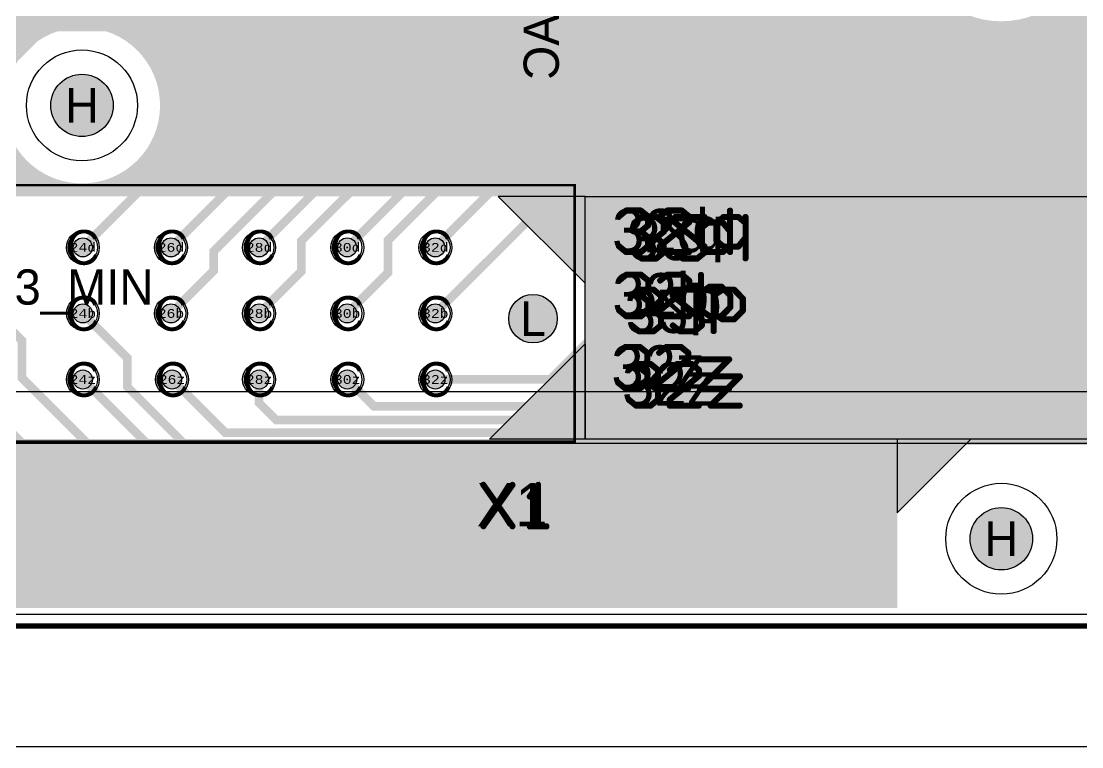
# Model space of a CAD drawing. Extents: x -2 to 260, y -54 to 137.
# Drawn here: x 133.5 to 194.6, y -7 to 34.9 of the extents above; entities that cross this region are included whole.
import ezdxf
from ezdxf.enums import TextEntityAlignment as Align

# ---------------------------------------------------------------- set-up
doc = ezdxf.new("R2010")
doc.units = 0
doc.header["$MEASUREMENT"] = 0
for name, color, linetype in [('ASSEMBLY_OUTLINES_TOP', 102, 'CONTINUOUS'), ('ASSEMBLY_PART_NUMBERS_BTM', 191, 'CONTINUOUS'), ('ASSEMBLY_PART_NUMBERS_TOP', 102, 'CONTINUOUS'), ('BOARD_OUTLINE', 10, 'CONTINUOUS'), ('DRILL_DRAWING', 21, 'CONTINUOUS'), ('GENERATED_SILKSCREEN_BTM', 255, 'CONTINUOUS'), ('GENERATED_SILKSCREEN_TOP', 140, 'CONTINUOUS'), ('MANUFACTURING_OUTLINES', 10, 'CONTINUOUS'), ('MOUNTING_HOLE_PADS_LAYER14', 150, 'CONTINUOUS'), ('MOUNTING_HOLE_PADS_LAYER15', 230, 'CONTINUOUS'), ('MOUNTING_HOLES_LAYER_BOT17', 42, 'CONTINUOUS'), ('MOUNTING_HOLES_LAYER_TOP', 42, 'CONTINUOUS'), ('PART_HOLES_LAYER_BOTTOM', 30, 'CONTINUOUS'), ('PART_HOLES_LAYER_TOP', 30, 'CONTINUOUS'), ('PART_PADS_LAYER_BOTTOM', 230, 'CONTINUOUS'), ('PART_PADS_LAYER_TOP', 150, 'CONTINUOUS'), ('PIN_NUMBERS_BTM', 8, 'CONTINUOUS'), ('PIN_NUMBERS_TOP', 8, 'CONTINUOUS'), ('PLACEMENT_OUTLINES_TOP', 130, 'CONTINUOUS'), ('PLANE_DATA_LAYER_TOP', 150, 'CONTINUOUS'), ('PLANE_SHAPES_LAYER_TOP', 150, 'CONTINUOUS'), ('ROUTE_BORDER', 151, 'CONTINUOUS'), ('SILKSCREEN_OUTLINES_BTM', 211, 'CONTINUOUS'), ('SILKSCREEN_OUTLINES_TOP', 150, 'CONTINUOUS'), ('SILKSCREEN_REF_DES_TOP', 150, 'CONTINUOUS'), ('SOLDERMASK_PADS_BTM', 102, 'CONTINUOUS'), ('SOLDERMASK_PADS_TOP', 102, 'CONTINUOUS'), ('TRACES_LAYER_BOTTOM', 230, 'CONTINUOUS')]:
    doc.layers.add(name, color=color, linetype=linetype)
doc.styles.add('COURIER_NEW', font='COUR.TTF')
doc.styles.add('VERIBEST_GERBER_0', font='txt')

msp = doc.modelspace()

# ---------------------------------------------------------------- hatches: boundary and pattern name
at = {"layer": 'MOUNTING_HOLES_LAYER_BOT17'}
h = msp.add_hatch(color=256, dxfattribs=at)
edge = h.paths.add_edge_path()
edge.add_arc((137, 30), 1.8, 0, 360)
h = msp.add_hatch(color=256, dxfattribs=at)
edge = h.paths.add_edge_path()
edge.add_arc((163, 17.7), 1.4, 0, 360)
h = msp.add_hatch(color=256, dxfattribs=at)
edge = h.paths.add_edge_path()
edge.add_arc((190, 5), 1.8, 0, 360)
at = {"layer": 'MOUNTING_HOLES_LAYER_TOP'}
h = msp.add_hatch(color=256, dxfattribs=at)
edge = h.paths.add_edge_path()
edge.add_arc((137, 30), 1.8, 0, 360)
h = msp.add_hatch(color=256, dxfattribs=at)
edge = h.paths.add_edge_path()
edge.add_arc((163, 17.7), 1.4, 0, 360)
h = msp.add_hatch(color=256, dxfattribs=at)
edge = h.paths.add_edge_path()
edge.add_arc((190, 5), 1.8, 0, 360)
at = {"layer": 'PART_HOLES_LAYER_BOTTOM'}
h = msp.add_hatch(color=256, dxfattribs=at)
edge = h.paths.add_edge_path()
edge.add_arc((137.05, 21.81), 0.55, 0, 360)
h = msp.add_hatch(color=256, dxfattribs=at)
edge = h.paths.add_edge_path()
edge.add_arc((142.13, 21.81), 0.55, 0, 360)
h = msp.add_hatch(color=256, dxfattribs=at)
edge = h.paths.add_edge_path()
edge.add_arc((147.21, 21.81), 0.55, 0, 360)
h = msp.add_hatch(color=256, dxfattribs=at)
edge = h.paths.add_edge_path()
edge.add_arc((152.29, 21.81), 0.55, 0, 360)
h = msp.add_hatch(color=256, dxfattribs=at)
edge = h.paths.add_edge_path()
edge.add_arc((157.37, 21.81), 0.55, 0, 360)
h = msp.add_hatch(color=256, dxfattribs=at)
edge = h.paths.add_edge_path()
edge.add_arc((137.05, 18), 0.55, 0, 360)
h = msp.add_hatch(color=256, dxfattribs=at)
edge = h.paths.add_edge_path()
edge.add_arc((142.13, 18), 0.55, 0, 360)
h = msp.add_hatch(color=256, dxfattribs=at)
edge = h.paths.add_edge_path()
edge.add_arc((147.21, 18), 0.55, 0, 360)
h = msp.add_hatch(color=256, dxfattribs=at)
edge = h.paths.add_edge_path()
edge.add_arc((152.29, 18), 0.55, 0, 360)
h = msp.add_hatch(color=256, dxfattribs=at)
edge = h.paths.add_edge_path()
edge.add_arc((157.37, 18), 0.55, 0, 360)
h = msp.add_hatch(color=256, dxfattribs=at)
edge = h.paths.add_edge_path()
edge.add_arc((137.05, 14.19), 0.55, 0, 360)
h = msp.add_hatch(color=256, dxfattribs=at)
edge = h.paths.add_edge_path()
edge.add_arc((142.19, 14.19), 0.55, 0, 360)
h = msp.add_hatch(color=256, dxfattribs=at)
edge = h.paths.add_edge_path()
edge.add_arc((147.21, 14.19), 0.55, 0, 360)
h = msp.add_hatch(color=256, dxfattribs=at)
edge = h.paths.add_edge_path()
edge.add_arc((152.29, 14.19), 0.55, 0, 360)
h = msp.add_hatch(color=256, dxfattribs=at)
edge = h.paths.add_edge_path()
edge.add_arc((157.37, 14.19), 0.55, 0, 360)
at = {"layer": 'PART_HOLES_LAYER_TOP'}
h = msp.add_hatch(color=256, dxfattribs=at)
edge = h.paths.add_edge_path()
edge.add_arc((137.05, 21.81), 0.55, 0, 360)
h = msp.add_hatch(color=256, dxfattribs=at)
edge = h.paths.add_edge_path()
edge.add_arc((142.13, 21.81), 0.55, 0, 360)
h = msp.add_hatch(color=256, dxfattribs=at)
edge = h.paths.add_edge_path()
edge.add_arc((147.21, 21.81), 0.55, 0, 360)
h = msp.add_hatch(color=256, dxfattribs=at)
edge = h.paths.add_edge_path()
edge.add_arc((152.29, 21.81), 0.55, 0, 360)
h = msp.add_hatch(color=256, dxfattribs=at)
edge = h.paths.add_edge_path()
edge.add_arc((157.37, 21.81), 0.55, 0, 360)
h = msp.add_hatch(color=256, dxfattribs=at)
edge = h.paths.add_edge_path()
edge.add_arc((137.05, 18), 0.55, 0, 360)
h = msp.add_hatch(color=256, dxfattribs=at)
edge = h.paths.add_edge_path()
edge.add_arc((142.13, 18), 0.55, 0, 360)
h = msp.add_hatch(color=256, dxfattribs=at)
edge = h.paths.add_edge_path()
edge.add_arc((147.21, 18), 0.55, 0, 360)
h = msp.add_hatch(color=256, dxfattribs=at)
edge = h.paths.add_edge_path()
edge.add_arc((152.29, 18), 0.55, 0, 360)
h = msp.add_hatch(color=256, dxfattribs=at)
edge = h.paths.add_edge_path()
edge.add_arc((157.37, 18), 0.55, 0, 360)
h = msp.add_hatch(color=256, dxfattribs=at)
edge = h.paths.add_edge_path()
edge.add_arc((137.05, 14.19), 0.55, 0, 360)
h = msp.add_hatch(color=256, dxfattribs=at)
edge = h.paths.add_edge_path()
edge.add_arc((142.19, 14.19), 0.55, 0, 360)
h = msp.add_hatch(color=256, dxfattribs=at)
edge = h.paths.add_edge_path()
edge.add_arc((147.21, 14.19), 0.55, 0, 360)
h = msp.add_hatch(color=256, dxfattribs=at)
edge = h.paths.add_edge_path()
edge.add_arc((152.29, 14.19), 0.55, 0, 360)
h = msp.add_hatch(color=256, dxfattribs=at)
edge = h.paths.add_edge_path()
edge.add_arc((157.37, 14.19), 0.55, 0, 360)
at = {"layer": 'PLANE_DATA_LAYER_TOP'}
h = msp.add_hatch(color=256, dxfattribs=at)
h.paths.add_polyline_path([(229.75, 50.218438), (229.749998, 49.03156), (229.749998, 49.031559, -0.198909956), (229.72768, 48.977678), (229.272322, 48.52232, -0.198913366), (229.21844, 48.500002), (222.000004, 48.5, 0.207684346), (221.999998, 48.499998), (221.250002, 47.750002), (221.25, 47.749996), (221.25, 1.0762, -0.414213562), (221.1738, 1), (217.3262, 1, -0.414213562), (217.25, 1.0762), (217.25, 14.249996), (217.249997, 14.250001), (214.000002, 17.499998, 0.207684346), (213.999996, 17.5), (209.250004, 17.5, 0.207684346), (209.249998, 17.499998), (202.522322, 10.77232, -0.198913366), (202.46844, 10.750002), (188.250004, 10.75, 0.207684346), (188.249998, 10.749998), (184.000002, 6.500002), (184, 6.499996), (184, 1.0762, -0.414213562), (183.9238, 1), (124.3262, 1, -0.414213562), (124.25, 1.0762), (124.25, 6.999996), (124.249997, 7.000001), (121.250002, 9.999998, 0.207684346), (121.249996, 10), (95.250004, 10, 0.207684346), (95.249998, 9.999998), (92.500002, 7.250002), (92.5, 7.249996), (92.5, 1.0762, -0.414213562), (92.4238, 1), (71.8262, 1, -0.414213562), (71.75, 1.0762), (71.75, 7.499996), (71.749997, 7.500001), (69.250002, 9.999998, 0.207684346), (69.249996, 10), (63.250004, 10, 0.207684346), (63.249998, 9.999998), (60.750002, 7.500002), (60.75, 7.499996), (60.75, 1.0762, -0.414213562), (60.6738, 1), (40.0762, 1, -0.414213562), (40, 1.0762), (40, 7.749996), (39.999997, 7.750001), (37.750002, 9.999998, 0.207684346), (37.749996, 10), (33.000004, 10, 0.207684346), (32.999998, 9.999998), (30.750002, 7.750002), (30.75, 7.749996), (30.75, 1.0762, -0.414213562), (30.6738, 1), (11.0762, 1, -0.414213562), (11, 1.0762), (11, 7.999996), (10.999997, 8.000001), (8.250002, 10.749998, 0.207684346), (8.249996, 10.75), (1.3262, 10.75, -0.414213562), (1.25, 10.8262), (1.25, 24.9238, -0.414213562), (1.3262, 25), (16.293644, 25), (69.798438, 24.999998), (75.21844, 24.999998, -0.198913366), (75.272322, 24.97768), (76.72768, 23.522322, -0.198909956), (76.749998, 23.468441), (76.749998, 23.46844), (76.75, 13.500004), (76.750003, 13.499999), (79.499998, 10.750002, 0.207684346), (79.500004, 10.75), (160.499996, 10.75, 0.207684346), (160.500002, 10.750002), (165.999998, 16.249998), (166, 16.250004), (166, 19.749996), (165.999997, 19.750001), (161.000002, 24.749998, 0.207684346), (160.999996, 24.75), (130.750004, 24.75, 0.207684346), (130.749998, 24.749998), (129.000002, 23.000002), (129, 22.999996), (128.999998, 21.03156), (128.999998, 21.031559, -0.198909956), (128.97768, 20.977678), (128.272322, 20.27232, -0.198913366), (128.21844, 20.250002), (120.53156, 20.250002, -0.198913366), (120.477678, 20.27232), (119.77232, 20.977678, -0.198909956), (119.750002, 21.031559), (119.750002, 21.03156), (119.75, 22.999996), (119.749997, 23.000001), (118.000002, 24.749998, 0.207684346), (117.999996, 24.75), (104.03156, 24.750002, -0.198913366), (103.977678, 24.77232), (102.02232, 26.727678, -0.198909956), (102.000002, 26.781559), (102.000002, 36.718441, -0.198909956), (102.02232, 36.772322), (105.227678, 39.97768, -0.198913366), (105.28156, 39.999998), (112.674345, 40, -0.410029908), (112.750537, 39.92489, 0.985798357), (123.249463, 39.92489, -0.410029908), (123.325655, 40), (145.749996, 40, 0.207684346), (145.750002, 40.000002), (151.727678, 45.97768, -0.198913366), (151.78156, 45.999998), (184.852185, 45.999999), (207.1738, 46, -0.414213562), (207.25, 45.9238), (207.25, 26.000004), (207.250003, 25.999999), (208.999998, 24.250002, 0.207684346), (209.000004, 24.25), (213.749996, 24.25, 0.207684346), (213.750002, 24.250002), (214.249998, 24.749998), (214.25, 24.750004), (214.25, 26.749996), (214.249997, 26.750001), (210.77232, 30.227678, -0.198909956), (210.750002, 30.281559), (210.750002, 45.968441, -0.198909956), (210.77232, 46.022322), (215.477678, 50.72768, -0.198913366), (215.53156, 50.749998), (229.21844, 50.749998, -0.198913366), (229.272322, 50.72768), (229.727682, 50.27232, -0.198909956), (229.75, 50.218439)], flags=0)
h.paths.add_polyline_path([(27.567765, 10.750006, 0.055267203), (27.706356, 12.000003, 1), (16.293644, 12.000003, 0.055267203), (16.432235, 10.750006), (16.432236, 10.750002, -0.095035575), (16.443819, 10.723735, 0.033178105), (16.661459, 10.000006), (16.66146, 10.000004, 0.216609195), (16.661465, 9.999999, -0.245306694), (16.714475, 9.953482, 0.685149888), (27.285525, 9.953482, -0.245306694), (27.338535, 9.999999, 0.216609195), (27.33854, 10.000004), (27.338541, 10.000006, 0.033178105), (27.556181, 10.723735, -0.095035575), (27.567764, 10.750002)], flags=0)
h.paths.add_polyline_path([(69.798438, 17.75, -1), (76.201562, 17.75, -1)], flags=0)
h.paths.add_polyline_path([(104.957479, 32.444911, 4.820087758), (104.042521, 32.444911, -0.656361766), (104.042521, 32.305089, 0.65636257), (104.042521, 30.194911, -0.656361766), (104.042521, 30.055089, 4.820087758), (104.957479, 30.055089, -0.656361766), (104.957479, 30.194911, 0.65636257), (104.957479, 32.305089, -0.656361766)], flags=0)
h.paths.add_polyline_path([(120.46, 21.81, -1), (123.16, 21.81, -1)], flags=0)
h.paths.add_polyline_path([(125.54, 21.81, -1), (128.24, 21.81, -1)], flags=0)
h.paths.add_polyline_path([(132.5, 30, -1), (141.5, 30, -1)], flags=0)
h.paths.add_polyline_path([(184.852185, 40, -1), (195.147815, 40, -1)], flags=0)
at = {"layer": 'PLANE_SHAPES_LAYER_TOP'}
h = msp.add_hatch(color=256, dxfattribs=at)
h.paths.add_polyline_path([(207.25, 24.75), (104, 24.75), (102, 26.75), (102, 36.75), (105.25, 40), (112.75, 40, 1), (123.25, 40), (151.5, 40), (151.5, 45.75), (151.75, 46), (207.25, 46)], flags=0)
h.paths.add_polyline_path([(132.5, 30, -1), (141.5, 30, -1)], flags=0)
h.paths.add_polyline_path([(184.852185, 40, -1), (195.147815, 40, -1)], flags=0)
for points in [[(161, 24.75), (166, 19.75), (166, 24.75)], [(207.5, 15.75), (202.5, 10.75), (166, 10.75), (166, 24.75), (207.25, 24.75), (207.25, 24.25), (207.5, 24.25)], [(160.5, 10.75), (166, 16.25), (166, 10.75)], [(184, 6.5), (188.25, 10.75), (184, 10.75)]]:
    msp.add_hatch(color=256, dxfattribs=at).paths.add_polyline_path(points, flags=0)

# ---------------------------------------------------------------- linework, layer by layer
at = {"layer": 'ASSEMBLY_OUTLINES_TOP'}
for points in [[(30.5, -7), (30.5, 128), (205.5, 128), (205.5, -7)], [(70.6, 10.6), (70.6, 25.4), (165.4, 25.4), (165.4, 10.6)], [(32, 10.5), (32, 13.5), (202, 13.5), (202, 10.5)]]:
    msp.add_lwpolyline(points, close=True, dxfattribs=at)
at = {"layer": 'BOARD_OUTLINE', "const_width": 0.25}
msp.add_lwpolyline([(0, 1.5), (0, 118.5, -0.414213562), (1.5, 120), (258.5, 120, -0.414213562), (260, 118.5), (260, 1.5, -0.414213562), (258.5, 0), (1.5, 0, -0.414213562)], format="xyb", close=True, dxfattribs=at)
at = {"layer": 'GENERATED_SILKSCREEN_BTM', "const_width": 0.25}
for points in [[(169.237501, 23.607847), (168.815001, 23.265347), (168.802501, 23.252847), (168.800001, 23.235347), (168.802501, 23.217847), (168.812501, 23.202847), (168.825001, 23.187847), (168.840001, 23.180347), (168.857501, 23.177847), (168.875001, 23.182847), (169.282501, 23.515347), (170.090001, 23.515347), (170.480001, 23.200347), (170.480001, 22.735347), (170.095001, 22.417847), (169.680001, 22.417847), (169.660001, 22.412847), (169.647501, 22.402847), (169.640001, 22.385347), (169.637501, 22.367847), (169.640001, 22.350347), (169.647501, 22.332847), (169.660001, 22.322847), (169.680001, 22.317847), (170.095001, 22.317847), (170.480001, 22.000347), (170.480001, 21.535347), (170.090001, 21.220347), (169.282501, 21.220347), (168.875001, 21.552847), (168.857501, 21.557847), (168.840001, 21.555347), (168.825001, 21.545347), (168.812501, 21.532847), (168.802501, 21.515347), (168.800001, 21.497847), (168.802501, 21.482847), (168.815001, 21.470347), (169.237501, 21.127847), (169.245001, 21.125347), (169.252501, 21.122847), (169.255001, 21.120347), (169.265001, 21.117847), (170.107501, 21.117847), (170.120001, 21.120347), (170.125001, 21.122847), (170.132501, 21.125347), (170.140001, 21.127847), (170.562501, 21.470347), (170.570001, 21.480347), (170.572501, 21.492847), (170.577501, 21.500347), (170.580001, 21.510347), (170.580001, 22.025347), (170.577501, 22.032847), (170.572501, 22.050347), (170.570001, 22.060347), (170.562501, 22.067847), (170.195001, 22.367847), (170.562501, 22.667847), (170.565001, 22.672847), (170.570001, 22.677847), (170.572501, 22.680347), (170.572501, 22.685347), (170.577501, 22.702847), (170.580001, 22.710347), (170.580001, 23.225347), (170.577501, 23.237847), (170.572501, 23.247847), (170.570001, 23.257847), (170.562501, 23.265347), (170.140001, 23.607847), (170.130001, 23.612847), (170.127501, 23.615347), (170.120001, 23.615347), (170.117501, 23.615347), (170.115001, 23.617847), (170.107501, 23.617847), (169.265001, 23.617847), (169.255001, 23.615347), (169.245001, 23.612847), (169.237501, 23.607847)], [(172.505001, 21.127847), (172.925001, 21.470347), (172.932501, 21.480347), (172.935001, 21.492847), (172.940001, 21.500347), (172.942501, 21.510347), (172.942501, 21.852847), (172.940001, 21.860347), (172.935001, 21.877847), (172.932501, 21.890347), (172.925001, 21.895347), (171.260001, 23.247847), (171.260001, 23.515347), (172.892501, 23.515347), (172.910001, 23.520347), (172.925001, 23.530347), (172.932501, 23.547847), (172.935001, 23.567847), (172.932501, 23.585347), (172.925001, 23.602847), (172.910001, 23.612847), (172.892501, 23.617847), (171.207501, 23.617847), (171.187501, 23.612847), (171.175001, 23.600347), (171.162501, 23.585347), (171.157501, 23.567847), (171.157501, 23.225347), (171.160001, 23.215347), (171.165001, 23.200347), (171.170001, 23.192847), (171.175001, 23.187847), (171.180001, 23.182847), (172.842501, 21.827847), (172.842501, 21.535347), (172.452501, 21.220347), (171.645001, 21.220347), (171.237501, 21.552847), (171.220001, 21.557847), (171.202501, 21.555347), (171.187501, 21.545347), (171.177501, 21.532847), (171.167501, 21.515347), (171.165001, 21.497847), (171.165001, 21.490347), (171.167501, 21.482847), (171.180001, 21.470347), (171.600001, 21.127847), (171.610001, 21.125347), (171.617501, 21.122847), (171.620001, 21.120347), (171.630001, 21.117847), (172.472501, 21.117847), (172.482501, 21.120347), (172.485001, 21.120347), (172.487501, 21.122847), (172.495001, 21.125347), (172.505001, 21.127847)], [(173.962501, 23.607847), (173.970001, 23.612847), (173.980001, 23.615347), (173.990001, 23.617847), (174.832501, 23.617847), (174.842501, 23.617847), (174.847501, 23.615347), (174.852501, 23.612847), (174.865001, 23.607847), (175.205001, 23.327847), (175.205001, 23.567847), (175.207501, 23.587847), (175.220001, 23.600347), (175.237501, 23.607847), (175.255001, 23.610347), (175.272501, 23.607847), (175.287501, 23.600347), (175.300001, 23.587847), (175.305001, 23.567847), (175.305001, 22.365347), (175.305001, 22.360347), (175.305001, 21.167847), (175.300001, 21.147847), (175.287501, 21.135347), (175.272501, 21.127847), (175.255001, 21.125347), (175.237501, 21.127847), (175.220001, 21.135347), (175.207501, 21.147847), (175.205001, 21.167847), (175.205001, 22.225347), (174.875001, 21.820347), (174.865001, 21.815347), (174.847501, 21.807847), (174.840001, 21.805347), (174.832501, 21.802847), (173.990001, 21.802847), (173.980001, 21.807847), (173.972501, 21.807847), (173.962501, 21.815347), (173.540001, 22.157847), (173.530001, 22.165347), (173.525001, 22.175347), (173.520001, 22.187847), (173.517501, 22.197847), (173.517501, 23.225347), (173.520001, 23.237847), (173.525001, 23.247847), (173.530001, 23.257847), (173.540001, 23.265347), (173.962501, 23.607847)], [(173.622501, 22.220347), (174.007501, 21.905347), (174.807501, 21.905347), (175.205001, 22.392847), (175.205001, 23.200347), (174.815001, 23.515347), (174.007501, 23.515347), (173.622501, 23.200347), (173.622501, 22.220347)], [(169.082501, 19.407847), (168.660001, 19.065347), (168.647501, 19.052847), (168.645001, 19.035347), (168.647501, 19.017847), (168.657501, 19.002847), (168.670001, 18.987847), (168.685001, 18.980347), (168.702501, 18.977847), (168.720001, 18.982847), (169.127501, 19.315347), (169.935001, 19.315347), (170.325001, 19.000347), (170.325001, 18.535347), (169.940001, 18.217847), (169.525001, 18.217847), (169.505001, 18.212847), (169.492501, 18.202847), (169.485001, 18.185347), (169.482501, 18.167847), (169.485001, 18.150347), (169.492501, 18.132847), (169.505001, 18.122847), (169.525001, 18.117847), (169.940001, 18.117847), (170.325001, 17.800347), (170.325001, 17.335347), (169.935001, 17.020347), (169.127501, 17.020347), (168.720001, 17.352847), (168.702501, 17.357847), (168.685001, 17.355347), (168.670001, 17.345347), (168.657501, 17.332847), (168.647501, 17.315347), (168.645001, 17.297847), (168.647501, 17.282847), (168.660001, 17.270347), (169.082501, 16.927847), (169.090001, 16.925347), (169.097501, 16.922847), (169.100001, 16.920347), (169.110001, 16.917847), (169.952501, 16.917847), (169.965001, 16.920347), (169.970001, 16.922847), (169.977501, 16.925347), (169.985001, 16.927847), (170.407501, 17.270347), (170.415001, 17.280347), (170.417501, 17.292847), (170.422501, 17.300347), (170.425001, 17.310347), (170.425001, 17.825347), (170.422501, 17.832847), (170.417501, 17.850347), (170.415001, 17.860347), (170.407501, 17.867847), (170.040001, 18.167847), (170.407501, 18.467847), (170.410001, 18.472847), (170.415001, 18.477847), (170.417501, 18.480347), (170.417501, 18.485347), (170.422501, 18.502847), (170.425001, 18.510347), (170.425001, 19.025347), (170.422501, 19.037847), (170.417501, 19.047847), (170.415001, 19.057847), (170.407501, 19.065347), (169.985001, 19.407847), (169.975001, 19.412847), (169.972501, 19.415347), (169.965001, 19.415347), (169.962501, 19.415347), (169.960001, 19.417847), (169.952501, 19.417847), (169.110001, 19.417847), (169.100001, 19.415347), (169.090001, 19.412847), (169.082501, 19.407847)], [(172.350001, 16.927847), (172.770001, 17.270347), (172.777501, 17.280347), (172.780001, 17.292847), (172.785001, 17.300347), (172.787501, 17.310347), (172.787501, 17.652847), (172.785001, 17.660347), (172.780001, 17.677847), (172.777501, 17.690347), (172.770001, 17.695347), (171.105001, 19.047847), (171.105001, 19.315347), (172.737501, 19.315347), (172.755001, 19.320347), (172.770001, 19.330347), (172.777501, 19.347847), (172.780001, 19.367847), (172.777501, 19.385347), (172.770001, 19.402847), (172.755001, 19.412847), (172.737501, 19.417847), (171.052501, 19.417847), (171.032501, 19.412847), (171.020001, 19.400347), (171.007501, 19.385347), (171.002501, 19.367847), (171.002501, 19.025347), (171.005001, 19.015347), (171.010001, 19.000347), (171.015001, 18.992847), (171.020001, 18.987847), (171.025001, 18.982847), (172.687501, 17.627847), (172.687501, 17.335347), (172.297501, 17.020347), (171.490001, 17.020347), (171.082501, 17.352847), (171.065001, 17.357847), (171.047501, 17.355347), (171.032501, 17.345347), (171.022501, 17.332847), (171.012501, 17.315347), (171.010001, 17.297847), (171.010001, 17.290347), (171.012501, 17.282847), (171.025001, 17.270347), (171.445001, 16.927847), (171.455001, 16.925347), (171.462501, 16.922847), (171.465001, 16.920347), (171.475001, 16.917847), (172.317501, 16.917847), (172.327501, 16.920347), (172.330001, 16.920347), (172.332501, 16.922847), (172.340001, 16.925347), (172.350001, 16.927847)], [(175.150001, 18.167847), (175.145001, 18.157847), (175.145001, 18.140347), (175.140001, 18.130347), (174.632501, 17.617847), (174.617501, 17.610347), (174.607501, 17.607847), (174.595001, 17.602847), (173.920001, 17.602847), (173.905001, 17.607847), (173.892501, 17.615347), (173.462501, 17.902847), (173.462501, 16.975347), (173.460001, 16.955347), (173.447501, 16.942847), (173.430001, 16.935347), (173.410001, 16.932847), (173.392501, 16.935347), (173.375001, 16.942847), (173.365001, 16.955347), (173.360001, 16.975347), (173.362501, 19.367847), (173.367501, 19.387847), (173.380001, 19.400347), (173.395001, 19.407847), (173.412501, 19.412847), (173.432501, 19.407847), (173.450001, 19.400347), (173.462501, 19.387847), (173.467501, 19.367847), (173.467501, 19.122847), (173.892501, 19.407847), (173.905001, 19.415347), (173.920001, 19.417847), (174.595001, 19.417847), (174.607501, 19.415347), (174.617501, 19.412847), (174.632501, 19.405347), (175.140001, 18.890347), (175.145001, 18.880347), (175.145001, 18.867847), (175.150001, 18.862847), (175.150001, 18.855347), (175.150001, 18.167847)], [(173.462501, 18.025347), (173.932501, 17.705347), (174.570001, 17.705347), (175.050001, 18.192847), (175.050001, 18.827847), (174.570001, 19.315347), (173.932501, 19.315347), (173.467501, 19.000347), (173.462501, 18.025347)], [(168.912689, 12.642159), (168.490189, 12.984659), (168.477689, 12.997159), (168.475189, 13.012159), (168.477689, 13.029659), (168.487689, 13.047159), (168.500189, 13.059659), (168.515189, 13.069659), (168.532689, 13.072159), (168.550189, 13.067159), (168.957689, 12.734659), (169.765189, 12.734659), (170.155189, 13.049659), (170.155189, 13.514659), (169.770189, 13.832159), (169.355189, 13.832159), (169.335189, 13.837159), (169.322689, 13.847159), (169.315189, 13.864659), (169.312689, 13.882159), (169.315189, 13.899659), (169.322689, 13.914659), (169.335189, 13.927159), (169.355189, 13.932159), (169.770189, 13.932159), (170.155189, 14.249659), (170.155189, 14.714659), (169.765189, 15.029659), (168.957689, 15.029659), (168.550189, 14.697159), (168.532689, 14.692159), (168.515189, 14.694659), (168.500189, 14.702159), (168.487689, 14.717159), (168.477689, 14.732159), (168.475189, 14.749659), (168.477689, 14.767159), (168.490189, 14.779659), (168.912689, 15.122159), (168.920189, 15.124659), (168.927689, 15.127159), (168.930189, 15.129659), (168.940189, 15.132159), (169.782689, 15.132159), (169.795189, 15.129659), (169.800189, 15.127159), (169.807689, 15.124659), (169.815189, 15.122159), (170.237689, 14.779659), (170.245189, 14.767159), (170.247689, 14.757159), (170.252689, 14.749659), (170.255189, 14.739659), (170.255189, 14.224659), (170.252689, 14.217159), (170.247689, 14.199659), (170.245189, 14.187159), (170.237689, 14.182159), (169.870189, 13.882159), (170.237689, 13.582159), (170.240189, 13.577159), (170.245189, 13.572159), (170.247689, 13.569659), (170.247689, 13.564659), (170.252689, 13.547159), (170.255189, 13.539659), (170.255189, 13.024659), (170.252689, 13.012159), (170.247689, 13.002159), (170.245189, 12.992159), (170.237689, 12.984659), (169.815189, 12.642159), (169.805189, 12.637159), (169.802689, 12.634659), (169.795189, 12.634659), (169.792689, 12.632159), (169.790189, 12.632159), (169.782689, 12.632159), (168.940189, 12.632159), (168.930189, 12.634659), (168.920189, 12.637159), (168.912689, 12.642159)], [(172.180189, 15.122159), (172.600189, 14.779659), (172.607689, 14.767159), (172.610189, 14.757159), (172.615189, 14.749659), (172.617689, 14.739659), (172.617689, 14.397159), (172.615189, 14.387159), (172.610189, 14.372159), (172.607689, 14.359659), (172.600189, 14.354659), (170.935189, 13.002159), (170.935189, 12.734659), (172.567689, 12.734659), (172.585189, 12.729659), (172.600189, 12.719659), (172.607689, 12.702159), (172.610189, 12.682159), (172.607689, 12.664659), (172.600189, 12.647159), (172.585189, 12.637159), (172.567689, 12.632159), (170.882689, 12.632159), (170.862689, 12.637159), (170.850189, 12.649659), (170.837689, 12.662159), (170.832689, 12.682159), (170.832689, 13.024659), (170.835189, 13.032159), (170.840189, 13.049659), (170.845189, 13.057159), (170.850189, 13.062159), (170.855189, 13.067159), (172.517689, 14.422159), (172.517689, 14.714659), (172.127689, 15.029659), (171.320189, 15.029659), (170.912689, 14.697159), (170.895189, 14.692159), (170.877689, 14.694659), (170.862689, 14.702159), (170.852689, 14.717159), (170.842689, 14.732159), (170.840189, 14.749659), (170.840189, 14.759659), (170.842689, 14.767159), (170.855189, 14.779659), (171.275189, 15.122159), (171.285189, 15.124659), (171.292689, 15.127159), (171.295189, 15.129659), (171.305189, 15.132159), (172.147689, 15.132159), (172.157689, 15.129659), (172.160189, 15.129659), (172.162689, 15.127159), (172.170189, 15.124659), (172.180189, 15.122159)], [(173.207689, 12.722159), (173.197689, 12.707159), (173.192689, 12.692159), (173.195189, 12.679659), (173.205189, 12.664659), (173.210189, 12.649659), (173.217689, 12.639659), (173.230189, 12.634659), (173.242689, 12.632159), (174.930189, 12.632159), (174.947689, 12.637159), (174.962689, 12.647159), (174.970189, 12.664659), (174.972689, 12.682159), (174.970189, 12.699659), (174.962689, 12.714659), (174.947689, 12.727159), (174.930189, 12.732159), (173.367689, 12.732159), (174.970189, 14.329659), (174.977689, 14.344659), (174.977689, 14.359659), (174.975189, 14.374659), (174.970189, 14.389659), (174.960189, 14.402159), (174.952689, 14.412159), (174.942689, 14.417159), (174.930189, 14.417159), (173.242689, 14.417159), (173.225189, 14.414659), (173.212689, 14.402159), (173.202689, 14.384659), (173.200189, 14.367159), (173.202689, 14.349659), (173.212689, 14.334659), (173.225189, 14.322159), (173.242689, 14.317159), (174.805189, 14.317159), (173.207689, 12.722159)]]:
    msp.add_lwpolyline(points, dxfattribs=at)
at = {"layer": 'GENERATED_SILKSCREEN_TOP', "const_width": 0.15}
msp.add_lwpolyline([(70.6, 10.6), (70.6, 25.4), (165.4, 25.4), (165.4, 10.6)], close=True, dxfattribs=at)
at = {"layer": 'GENERATED_SILKSCREEN_TOP', "const_width": 0.25}
for points in [[(168.342687, 21.496813), (167.920187, 21.839313), (167.907687, 21.851813), (167.905187, 21.866813), (167.907687, 21.884313), (167.917687, 21.901813), (167.930187, 21.914313), (167.945187, 21.924313), (167.962687, 21.926813), (167.980187, 21.921813), (168.387687, 21.589313), (169.195187, 21.589313), (169.585187, 21.904313), (169.585187, 22.369313), (169.200187, 22.686813), (168.785187, 22.686813), (168.765187, 22.691813), (168.752687, 22.701813), (168.745187, 22.719313), (168.742687, 22.736813), (168.745187, 22.754313), (168.752687, 22.769313), (168.765187, 22.781813), (168.785187, 22.786813), (169.200187, 22.786813), (169.585187, 23.104313), (169.585187, 23.569313), (169.195187, 23.884313), (168.387687, 23.884313), (167.980187, 23.551813), (167.962687, 23.546813), (167.945187, 23.549313), (167.930187, 23.556813), (167.917687, 23.571813), (167.907687, 23.586813), (167.905187, 23.604313), (167.907687, 23.621813), (167.920187, 23.634313), (168.342687, 23.976813), (168.350187, 23.979313), (168.357687, 23.981813), (168.360187, 23.984313), (168.370187, 23.986813), (169.212687, 23.986813), (169.225187, 23.984313), (169.230187, 23.981813), (169.237687, 23.979313), (169.245187, 23.976813), (169.667687, 23.634313), (169.675187, 23.621813), (169.677687, 23.611813), (169.682687, 23.604313), (169.685187, 23.594313), (169.685187, 23.079313), (169.682687, 23.071813), (169.677687, 23.054313), (169.675187, 23.041813), (169.667687, 23.036813), (169.300187, 22.736813), (169.667687, 22.436813), (169.670187, 22.431813), (169.675187, 22.426813), (169.677687, 22.424313), (169.677687, 22.419313), (169.682687, 22.401813), (169.685187, 22.394313), (169.685187, 21.879313), (169.682687, 21.866813), (169.677687, 21.856813), (169.675187, 21.846813), (169.667687, 21.839313), (169.245187, 21.496813), (169.235187, 21.491813), (169.232687, 21.489313), (169.225187, 21.489313), (169.222687, 21.486813), (169.220187, 21.486813), (169.212687, 21.486813), (168.370187, 21.486813), (168.360187, 21.489313), (168.350187, 21.491813), (168.342687, 21.496813)], [(171.610187, 23.976813), (172.030187, 23.634313), (172.037687, 23.621813), (172.040187, 23.611813), (172.045187, 23.604313), (172.047687, 23.594313), (172.047687, 23.251813), (172.045187, 23.241813), (172.040187, 23.226813), (172.037687, 23.214313), (172.030187, 23.209313), (170.365187, 21.856813), (170.365187, 21.589313), (171.997687, 21.589313), (172.015187, 21.584313), (172.030187, 21.574313), (172.037687, 21.556813), (172.040187, 21.536813), (172.037687, 21.519313), (172.030187, 21.501813), (172.015187, 21.491813), (171.997687, 21.486813), (170.312687, 21.486813), (170.292687, 21.491813), (170.280187, 21.504313), (170.267687, 21.516813), (170.262687, 21.536813), (170.262687, 21.879313), (170.265187, 21.886813), (170.270187, 21.904313), (170.275187, 21.911813), (170.280187, 21.916813), (170.285187, 21.921813), (171.947687, 23.276813), (171.947687, 23.569313), (171.557687, 23.884313), (170.750187, 23.884313), (170.342687, 23.551813), (170.325187, 23.546813), (170.307687, 23.549313), (170.292687, 23.556813), (170.282687, 23.571813), (170.272687, 23.586813), (170.270187, 23.604313), (170.270187, 23.614313), (170.272687, 23.621813), (170.285187, 23.634313), (170.705187, 23.976813), (170.715187, 23.979313), (170.722687, 23.981813), (170.725187, 23.984313), (170.735187, 23.986813), (171.577687, 23.986813), (171.587687, 23.984313), (171.590187, 23.984313), (171.592687, 23.981813), (171.600187, 23.979313), (171.610187, 23.976813)], [(173.067687, 21.496813), (173.075187, 21.491813), (173.085187, 21.489313), (173.095187, 21.486813), (173.937687, 21.486813), (173.947687, 21.486813), (173.952687, 21.489313), (173.957687, 21.491813), (173.970187, 21.496813), (174.310187, 21.774313), (174.310187, 21.536813), (174.312687, 21.516813), (174.325187, 21.504313), (174.342687, 21.496813), (174.360187, 21.494313), (174.377687, 21.496813), (174.392687, 21.504313), (174.405187, 21.516813), (174.410187, 21.536813), (174.410187, 22.739313), (174.410187, 22.744313), (174.410187, 23.936813), (174.405187, 23.954313), (174.392687, 23.969313), (174.377687, 23.976813), (174.360187, 23.979313), (174.342687, 23.976813), (174.325187, 23.969313), (174.312687, 23.954313), (174.310187, 23.936813), (174.310187, 22.879313), (173.980187, 23.281813), (173.970187, 23.289313), (173.952687, 23.296813), (173.945187, 23.299313), (173.937687, 23.301813), (173.095187, 23.301813), (173.085187, 23.296813), (173.077687, 23.294313), (173.067687, 23.289313), (172.645187, 22.946813), (172.635187, 22.939313), (172.630187, 22.929313), (172.625187, 22.916813), (172.622687, 22.906813), (172.622687, 21.879313), (172.625187, 21.866813), (172.630187, 21.856813), (172.635187, 21.846813), (172.645187, 21.839313), (173.067687, 21.496813)], [(172.727687, 22.884313), (173.112687, 23.196813), (173.912687, 23.196813), (174.310187, 22.711813), (174.310187, 21.904313), (173.920187, 21.589313), (173.112687, 21.589313), (172.727687, 21.904313), (172.727687, 22.884313)], [(168.352687, 17.796813), (167.930187, 18.139313), (167.917687, 18.151813), (167.915187, 18.166813), (167.917687, 18.184313), (167.927687, 18.201813), (167.940187, 18.214313), (167.955187, 18.224313), (167.972687, 18.226813), (167.990187, 18.221813), (168.397687, 17.889313), (169.205187, 17.889313), (169.595187, 18.204313), (169.595187, 18.669313), (169.210187, 18.986813), (168.795187, 18.986813), (168.775187, 18.991813), (168.762687, 19.001813), (168.755187, 19.019313), (168.752687, 19.036813), (168.755187, 19.054313), (168.762687, 19.069313), (168.775187, 19.081813), (168.795187, 19.086813), (169.210187, 19.086813), (169.595187, 19.404313), (169.595187, 19.869313), (169.205187, 20.184313), (168.397687, 20.184313), (167.990187, 19.851813), (167.972687, 19.846813), (167.955187, 19.849313), (167.940187, 19.856813), (167.927687, 19.871813), (167.917687, 19.886813), (167.915187, 19.904313), (167.917687, 19.921813), (167.930187, 19.934313), (168.352687, 20.276813), (168.360187, 20.279313), (168.367687, 20.281813), (168.370187, 20.284313), (168.380187, 20.286813), (169.222687, 20.286813), (169.235187, 20.284313), (169.240187, 20.281813), (169.247687, 20.279313), (169.255187, 20.276813), (169.677687, 19.934313), (169.685187, 19.921813), (169.687687, 19.911813), (169.692687, 19.904313), (169.695187, 19.894313), (169.695187, 19.379313), (169.692687, 19.371813), (169.687687, 19.354313), (169.685187, 19.341813), (169.677687, 19.336813), (169.310187, 19.036813), (169.677687, 18.736813), (169.680187, 18.731813), (169.685187, 18.726813), (169.687687, 18.724313), (169.687687, 18.719313), (169.692687, 18.701813), (169.695187, 18.694313), (169.695187, 18.179313), (169.692687, 18.166813), (169.687687, 18.156813), (169.685187, 18.146813), (169.677687, 18.139313), (169.255187, 17.796813), (169.245187, 17.791813), (169.242687, 17.789313), (169.235187, 17.789313), (169.232687, 17.786813), (169.230187, 17.786813), (169.222687, 17.786813), (168.380187, 17.786813), (168.370187, 17.789313), (168.360187, 17.791813), (168.352687, 17.796813)], [(171.620187, 20.276813), (172.040187, 19.934313), (172.047687, 19.921813), (172.050187, 19.911813), (172.055187, 19.904313), (172.057687, 19.894313), (172.057687, 19.551813), (172.055187, 19.541813), (172.050187, 19.526813), (172.047687, 19.514313), (172.040187, 19.509313), (170.375187, 18.156813), (170.375187, 17.889313), (172.007687, 17.889313), (172.025187, 17.884313), (172.040187, 17.874313), (172.047687, 17.856813), (172.050187, 17.836813), (172.047687, 17.819313), (172.040187, 17.801813), (172.025187, 17.791813), (172.007687, 17.786813), (170.322687, 17.786813), (170.302687, 17.791813), (170.290187, 17.804313), (170.277687, 17.816813), (170.272687, 17.836813), (170.272687, 18.179313), (170.275187, 18.186813), (170.280187, 18.204313), (170.285187, 18.211813), (170.290187, 18.216813), (170.295187, 18.221813), (171.957687, 19.576813), (171.957687, 19.869313), (171.567687, 20.184313), (170.760187, 20.184313), (170.352687, 19.851813), (170.335187, 19.846813), (170.317687, 19.849313), (170.302687, 19.856813), (170.292687, 19.871813), (170.282687, 19.886813), (170.280187, 19.904313), (170.280187, 19.914313), (170.282687, 19.921813), (170.295187, 19.934313), (170.715187, 20.276813), (170.725187, 20.279313), (170.732687, 20.281813), (170.735187, 20.284313), (170.745187, 20.286813), (171.587687, 20.286813), (171.597687, 20.284313), (171.600187, 20.284313), (171.602687, 20.281813), (171.610187, 20.279313), (171.620187, 20.276813)], [(174.420187, 19.036813), (174.415187, 19.046813), (174.415187, 19.061813), (174.410187, 19.074313), (173.902687, 19.586813), (173.887687, 19.594313), (173.877687, 19.596813), (173.865187, 19.599313), (173.190187, 19.599313), (173.175187, 19.596813), (173.162687, 19.589313), (172.732687, 19.299313), (172.732687, 20.229313), (172.730187, 20.246813), (172.717687, 20.261813), (172.700187, 20.269313), (172.680187, 20.271813), (172.662687, 20.269313), (172.645187, 20.261813), (172.635187, 20.246813), (172.630187, 20.229313), (172.632687, 17.836813), (172.637687, 17.816813), (172.650187, 17.804313), (172.665187, 17.794313), (172.682687, 17.791813), (172.702687, 17.794313), (172.720187, 17.804313), (172.732687, 17.816813), (172.737687, 17.836813), (172.737687, 18.081813), (173.162687, 17.796813), (173.175187, 17.789313), (173.190187, 17.786813), (173.865187, 17.786813), (173.877687, 17.789313), (173.887687, 17.791813), (173.902687, 17.799313), (174.410187, 18.314313), (174.415187, 18.324313), (174.415187, 18.336813), (174.420187, 18.341813), (174.420187, 18.349313), (174.420187, 19.036813)], [(172.732687, 19.179313), (173.202687, 19.496813), (173.840187, 19.496813), (174.320187, 19.011813), (174.320187, 18.376813), (173.840187, 17.889313), (173.202687, 17.889313), (172.737687, 18.204313), (172.732687, 19.179313)], [(168.296437, 13.626813), (167.873937, 13.969313), (167.861437, 13.981813), (167.858937, 13.996813), (167.861437, 14.014313), (167.871437, 14.031813), (167.883937, 14.044313), (167.898937, 14.054313), (167.916437, 14.056813), (167.933937, 14.051813), (168.341437, 13.719313), (169.148937, 13.719313), (169.538937, 14.034313), (169.538937, 14.499313), (169.153937, 14.816813), (168.738937, 14.816813), (168.718937, 14.821813), (168.706437, 14.831813), (168.698937, 14.849313), (168.696437, 14.866813), (168.698937, 14.884313), (168.706437, 14.899313), (168.718937, 14.911813), (168.738937, 14.916813), (169.153937, 14.916813), (169.538937, 15.234313), (169.538937, 15.699313), (169.148937, 16.014313), (168.341437, 16.014313), (167.933937, 15.681813), (167.916437, 15.676813), (167.898937, 15.679313), (167.883937, 15.686813), (167.871437, 15.701813), (167.861437, 15.716813), (167.858937, 15.734313), (167.861437, 15.751813), (167.873937, 15.764313), (168.296437, 16.106813), (168.303937, 16.109313), (168.311437, 16.111813), (168.313937, 16.114313), (168.323937, 16.116813), (169.166437, 16.116813), (169.178937, 16.114313), (169.183937, 16.111813), (169.191437, 16.109313), (169.198937, 16.106813), (169.621437, 15.764313), (169.628937, 15.751813), (169.631437, 15.741813), (169.636437, 15.734313), (169.638937, 15.724313), (169.638937, 15.209313), (169.636437, 15.201813), (169.631437, 15.184313), (169.628937, 15.171813), (169.621437, 15.166813), (169.253937, 14.866813), (169.621437, 14.566813), (169.623937, 14.561813), (169.628937, 14.556813), (169.631437, 14.554313), (169.631437, 14.549313), (169.636437, 14.531813), (169.638937, 14.524313), (169.638937, 14.009313), (169.636437, 13.996813), (169.631437, 13.986813), (169.628937, 13.976813), (169.621437, 13.969313), (169.198937, 13.626813), (169.188937, 13.621813), (169.186437, 13.619313), (169.178937, 13.619313), (169.176437, 13.616813), (169.173937, 13.616813), (169.166437, 13.616813), (168.323937, 13.616813), (168.313937, 13.619313), (168.303937, 13.621813), (168.296437, 13.626813)], [(171.563937, 16.106813), (171.983937, 15.764313), (171.991437, 15.751813), (171.993937, 15.741813), (171.998937, 15.734313), (172.001437, 15.724313), (172.001437, 15.381813), (171.998937, 15.371813), (171.993937, 15.356813), (171.991437, 15.344313), (171.983937, 15.339313), (170.318937, 13.986813), (170.318937, 13.719313), (171.951437, 13.719313), (171.968937, 13.714313), (171.983937, 13.704313), (171.991437, 13.686813), (171.993937, 13.666813), (171.991437, 13.649313), (171.983937, 13.631813), (171.968937, 13.621813), (171.951437, 13.616813), (170.266437, 13.616813), (170.246437, 13.621813), (170.233937, 13.634313), (170.221437, 13.646813), (170.216437, 13.666813), (170.216437, 14.009313), (170.218937, 14.016813), (170.223937, 14.034313), (170.228937, 14.041813), (170.233937, 14.046813), (170.238937, 14.051813), (171.901437, 15.406813), (171.901437, 15.699313), (171.511437, 16.014313), (170.703937, 16.014313), (170.296437, 15.681813), (170.278937, 15.676813), (170.261437, 15.679313), (170.246437, 15.686813), (170.236437, 15.701813), (170.226437, 15.716813), (170.223937, 15.734313), (170.223937, 15.744313), (170.226437, 15.751813), (170.238937, 15.764313), (170.658937, 16.106813), (170.668937, 16.109313), (170.676437, 16.111813), (170.678937, 16.114313), (170.688937, 16.116813), (171.531437, 16.116813), (171.541437, 16.114313), (171.543937, 16.114313), (171.546437, 16.111813), (171.553937, 16.109313), (171.563937, 16.106813)], [(172.591437, 13.706813), (172.581437, 13.691813), (172.576437, 13.676813), (172.578937, 13.664313), (172.588937, 13.649313), (172.593937, 13.634313), (172.601437, 13.624313), (172.613937, 13.619313), (172.626437, 13.616813), (174.313937, 13.616813), (174.331437, 13.621813), (174.346437, 13.631813), (174.353937, 13.649313), (174.356437, 13.666813), (174.353937, 13.684313), (174.346437, 13.699313), (174.331437, 13.711813), (174.313937, 13.716813), (172.751437, 13.716813), (174.353937, 15.314313), (174.361437, 15.329313), (174.361437, 15.344313), (174.358937, 15.359313), (174.353937, 15.374313), (174.343937, 15.386813), (174.336437, 15.396813), (174.326437, 15.401813), (174.313937, 15.401813), (172.626437, 15.401813), (172.608937, 15.399313), (172.596437, 15.386813), (172.586437, 15.369313), (172.583937, 15.351813), (172.586437, 15.334313), (172.596437, 15.319313), (172.608937, 15.306813), (172.626437, 15.301813), (174.188937, 15.301813), (172.591437, 13.706813)], [(161.78125, 5.69), (160.97875, 6.8275), (160.17625, 5.69), (160.17125, 5.68), (160.16125, 5.675), (160.15375, 5.6725), (160.14625, 5.6725), (160.12875, 5.6775), (160.11375, 5.685), (160.10125, 5.6975), (160.09125, 5.7125), (160.08875, 5.7325), (160.09625, 5.75), (160.91375, 6.9175), (160.09625, 8.085), (160.08875, 8.1025), (160.08875, 8.12), (160.09875, 8.1375), (160.11125, 8.15), (160.12875, 8.1575), (160.14625, 8.1625), (160.16125, 8.16), (160.17625, 8.1475), (160.97875, 7.0075), (161.78125, 8.1475), (161.79375, 8.16), (161.81125, 8.1625), (161.82875, 8.1575), (161.84375, 8.15), (161.85875, 8.1375), (161.86625, 8.12), (161.86875, 8.1025), (161.86375, 8.085), (161.03875, 6.9175), (161.86375, 5.75), (161.86875, 5.73), (161.86625, 5.7125), (161.85875, 5.695), (161.84375, 5.6825), (161.82875, 5.6725), (161.81125, 5.67), (161.79375, 5.675), (161.78125, 5.69)], [(162.80875, 5.77), (162.78875, 5.765), (162.77875, 5.755), (162.77125, 5.7375), (162.76875, 5.7175), (162.77125, 5.7), (162.77875, 5.6825), (162.78875, 5.67), (162.80875, 5.6675), (163.78375, 5.6675), (163.80125, 5.67), (163.81625, 5.6825), (163.82375, 5.7), (163.82625, 5.7175), (163.82375, 5.7375), (163.81625, 5.755), (163.80125, 5.765), (163.78375, 5.77), (163.34375, 5.77), (163.34375, 8.1175), (163.34125, 8.135), (163.33375, 8.1475), (163.32125, 8.155), (163.30375, 8.1575), (163.29125, 8.16), (163.27875, 8.16), (163.26875, 8.155), (163.25875, 8.145), (162.77125, 7.46), (162.76375, 7.4425), (162.76375, 7.425), (162.77125, 7.41), (162.78375, 7.3975), (162.79875, 7.3875), (162.81625, 7.3825), (162.82625, 7.3825), (162.83375, 7.385), (162.84625, 7.4), (163.24625, 7.96), (163.24625, 5.77), (162.80875, 5.77)]]:
    msp.add_lwpolyline(points, dxfattribs=at)
at = {"layer": 'MANUFACTURING_OUTLINES'}
msp.add_lwpolyline([(260.150405, 1.5, -0.414213562), (258.5, -0.150405), (1.5, -0.150405, -0.414213562), (-0.150405, 1.5), (-0.150405, 118.5, -0.414213562), (1.5, 120.150405), (258.5, 120.150405, -0.414213562), (260.150405, 118.5)], format="xyb", close=True, dxfattribs=at)
at = {"layer": 'MOUNTING_HOLE_PADS_LAYER14'}
for centre in [(137, 30), (190, 5)]:
    msp.add_circle(centre, 3.2, dxfattribs=at)
at = {"layer": 'MOUNTING_HOLE_PADS_LAYER15'}
for centre in [(137, 30), (190, 5)]:
    msp.add_circle(centre, 3.2, dxfattribs=at)
at = {"layer": 'MOUNTING_HOLES_LAYER_BOT17'}
for centre, radius in [((137, 30), 1.8), ((163, 17.7), 1.4), ((190, 5), 1.8)]:
    msp.add_circle(centre, radius, dxfattribs=at)
at = {"layer": 'MOUNTING_HOLES_LAYER_TOP'}
for centre, radius in [((137, 30), 1.8), ((163, 17.7), 1.4), ((190, 5), 1.8)]:
    msp.add_circle(centre, radius, dxfattribs=at)
at = {"layer": 'PART_HOLES_LAYER_BOTTOM'}
for centre in [(137.05, 21.81), (142.13, 21.81), (147.21, 21.81), (152.29, 21.81), (157.37, 21.81), (137.05, 18), (142.13, 18), (147.21, 18), (152.29, 18), (157.37, 18), (137.05, 14.19), (142.19, 14.19), (147.21, 14.19), (152.29, 14.19), (157.37, 14.19)]:
    msp.add_circle(centre, 0.55, dxfattribs=at)
at = {"layer": 'PART_HOLES_LAYER_TOP'}
for centre in [(137.05, 21.81), (142.13, 21.81), (147.21, 21.81), (152.29, 21.81), (157.37, 21.81), (137.05, 18), (142.13, 18), (147.21, 18), (152.29, 18), (157.37, 18), (137.05, 14.19), (142.19, 14.19), (147.21, 14.19), (152.29, 14.19), (157.37, 14.19)]:
    msp.add_circle(centre, 0.55, dxfattribs=at)
at = {"layer": 'PART_PADS_LAYER_BOTTOM'}
for centre in [(137.05, 21.81), (142.13, 21.81), (147.21, 21.81), (152.29, 21.81), (157.37, 21.81), (137.05, 18), (142.13, 18), (147.21, 18), (152.29, 18), (157.37, 18), (137.05, 14.19), (142.19, 14.19), (147.21, 14.19), (152.29, 14.19), (157.37, 14.19)]:
    msp.add_circle(centre, 0.85, dxfattribs=at)
at = {"layer": 'PART_PADS_LAYER_TOP'}
for centre in [(137.05, 21.81), (142.13, 21.81), (147.21, 21.81), (152.29, 21.81), (157.37, 21.81), (137.05, 18), (142.13, 18), (147.21, 18), (152.29, 18), (157.37, 18), (137.05, 14.19), (142.19, 14.19), (147.21, 14.19), (152.29, 14.19), (157.37, 14.19)]:
    msp.add_circle(centre, 0.85, dxfattribs=at)
at = {"layer": 'PLACEMENT_OUTLINES_TOP'}
msp.add_lwpolyline([(70.6, 10.6), (70.6, 25.4), (165.4, 25.4), (165.4, 10.6)], close=True, dxfattribs=at)
at = {"layer": 'PLANE_SHAPES_LAYER_TOP'}
for points in [[(161, 24.75), (166, 19.75), (166, 24.75)], [(207.5, 15.75), (202.5, 10.75), (166, 10.75), (166, 24.75), (207.25, 24.75), (207.25, 24.25), (207.5, 24.25)], [(160.5, 10.75), (166, 16.25), (166, 10.75)], [(184, 6.5), (188.25, 10.75), (184, 10.75)]]:
    msp.add_lwpolyline(points, close=True, dxfattribs=at)
msp.add_solid([(124.25, 1), (184, 1), (124.25, 10.75), (184, 10.75)], dxfattribs=at)
at = {"layer": 'ROUTE_BORDER'}
msp.add_lwpolyline([(0.635, 0.635), (0.635, 119.5), (259.5, 119.5), (259.5, 0.635)], close=True, dxfattribs=at)
at = {"layer": 'SILKSCREEN_OUTLINES_TOP'}
msp.add_lwpolyline([(70.6, 10.6), (70.6, 25.4), (165.4, 25.4), (165.4, 10.6)], close=True, dxfattribs=at)
at = {"layer": 'SOLDERMASK_PADS_BTM'}
for centre in [(137.05, 21.81), (142.13, 21.81), (147.21, 21.81), (152.29, 21.81), (157.37, 21.81), (137.05, 18), (142.13, 18), (147.21, 18), (152.29, 18), (157.37, 18), (137.05, 14.19), (142.19, 14.19), (147.21, 14.19), (152.29, 14.19), (157.37, 14.19)]:
    msp.add_circle(centre, 0.95, dxfattribs=at)
at = {"layer": 'SOLDERMASK_PADS_TOP'}
for centre in [(137.05, 21.81), (142.13, 21.81), (147.21, 21.81), (152.29, 21.81), (157.37, 21.81), (137.05, 18), (142.13, 18), (147.21, 18), (152.29, 18), (157.37, 18), (137.05, 14.19), (142.19, 14.19), (147.21, 14.19), (152.29, 14.19), (157.37, 14.19)]:
    msp.add_circle(centre, 0.95, dxfattribs=at)
at = {"layer": 'TRACES_LAYER_BOTTOM', "const_width": 0.5}
for points in [[(131.97, 21.81), (131.97, 31.588794), (134.914137, 34.532931), (195.606759, 34.532931), (201.073828, 40), (223, 40)], [(224.4, 38.5), (200.669479, 38.5), (194.790522, 32.621043), (147.861043, 32.621043), (137.05, 21.81)], [(224.4, 37), (200.428936, 37), (195.232169, 31.803233), (152.123233, 31.803233), (142.13, 21.81)], [(142.13, 18), (144.591093, 20.461093), (144.591093, 21.582072), (154.019125, 31.010104), (195.641233, 31.010104), (200.131129, 35.5), (224.4, 35.5)], [(224.4, 34), (199.792192, 34), (196.017336, 30.225144), (155.625144, 30.225144), (147.21, 21.81)], [(224.4, 32.5), (199.404196, 32.5), (196.29532, 29.391124), (156.848474, 29.391124), (149.650489, 22.193139), (149.650489, 20.440489), (147.21, 18)], [(231.05, 31.56), (229.9, 31.56), (229.524499, 31.184499), (199.254115, 31.184499), (196.65125, 28.581634), (159.061634, 28.581634), (152.29, 21.81)], [(224.4, 30), (223.078248, 30), (223.063551, 30.014697), (199.221088, 30.014697), (196.978535, 27.772144), (160.199625, 27.772144), (154.644217, 22.216736), (154.644217, 20.354217), (152.29, 18)], [(233.59, 29.02), (232.344115, 27.774115), (229.651435, 27.774115), (229.258595, 27.381275), (198.901822, 27.381275), (197.071581, 25.551034), (164.921034, 25.551034), (157.37, 18)], [(157.37, 21.81), (158.253884, 22.693884), (158.253884, 22.720769), (162.422179, 26.889064), (197.256518, 26.889064), (198.867454, 28.5), (224.4, 28.5)], [(212.6, 26), (198.911134, 26), (197.554558, 24.643424), (174.449034, 24.643424), (163.99561, 14.19), (157.37, 14.19)], [(224.4, 24.75), (198.700094, 24.75), (197.710438, 23.760344), (175.888803, 23.760344), (164.773042, 12.644583), (153.835417, 12.644583), (152.29, 14.19)], [(223, 23.3), (221.523405, 23.3), (220.810431, 24.012974), (199.117468, 24.012974), (197.957228, 22.852734), (177.409918, 22.852734), (166.415921, 11.858737), (148.190049, 11.858737), (147.21, 12.838786), (147.21, 14.19)], [(224.4, 21.75), (221.753009, 21.75), (220.176861, 23.326148), (199.469602, 23.326148), (198.063965, 21.920511), (178.14852, 21.920511), (167.354504, 11.126495), (145.253505, 11.126495), (142.19, 14.19)], [(223, 20.3), (221.866894, 20.3), (219.62569, 22.541204), (199.680328, 22.541204), (198.102965, 20.963841), (178.70765, 20.963841), (168.158466, 10.414657), (142.964379, 10.414657), (139.622963, 13.756073), (139.622963, 15.427037), (137.05, 18)], [(137.05, 14.19), (141.575438, 9.664562), (168.891662, 9.664562), (179.307861, 20.080761), (198.302135, 20.080761), (200.01034, 21.788966), (218.961034, 21.788966), (221.95, 18.8), (223, 18.8)], [(223, 17.3), (221.94545, 17.3), (218.176016, 21.069434), (200.33695, 21.069434), (198.428402, 19.160886), (179.834858, 19.160886), (169.550764, 8.876792), (138.938668, 8.876792), (133.543122, 14.272338), (133.543122, 16.426878), (131.97, 18)], [(224.4, 15.75), (222.255224, 15.75), (217.638969, 20.366255), (200.744881, 20.366255), (198.693227, 18.314601), (180.409608, 18.314601), (170.168611, 8.073604), (135.994712, 8.073604), (131.97, 12.098316), (131.97, 14.19)], [(223, 14.3), (221.840001, 14.3), (216.467892, 19.672109), (201.190705, 19.672109), (198.913322, 17.394726), (181.039953, 17.394726), (170.948567, 7.30334), (132.685111, 7.30334), (129.967976, 10.020475), (129.967976, 14.395124), (127.773884, 16.589216), (127.773884, 17.116116), (126.89, 18)], [(126.89, 14.19), (126.89, 10.63857), (131.025512, 6.503058), (171.772091, 6.503058), (181.670294, 16.401261), (199.088687, 16.401261), (201.612723, 18.925297), (215.808134, 18.925297), (221.667131, 13.0663), (221.6837, 13.0663), (221.95, 12.8), (223, 12.8)], [(121.81, 14.19), (121.81, 12.862797), (128.891531, 5.781266), (172.809957, 5.781266), (182.399692, 15.371001), (199.270647, 15.371001), (202.121764, 18.222118), (214.93412, 18.222118), (221.906238, 11.25), (224.4, 11.25)], [(111.65, 18), (111.65, 16.572691), (116.112312, 12.110379), (120.065351, 12.110379), (128.034706, 4.141024), (174.218599, 4.141024), (183.659854, 13.582279), (199.819585, 13.582279), (203.069419, 16.832113), (213.938401, 16.832113), (221.728051, 9.042463), (222.257537, 9.042463), (223, 8.3)], [(116.73, 18), (119.086331, 15.643669), (119.086331, 14.165211), (128.283328, 4.968214), (173.314643, 4.968214), (182.779064, 14.432635), (199.501111, 14.432635), (202.587415, 17.518939), (214.486957, 17.518939), (221.463433, 10.542463), (222.257537, 10.542463), (223, 9.8)], [(111.65, 14.19), (114.764285, 11.075715), (120.079932, 11.075715), (127.828683, 3.326964), (175.160754, 3.326964), (184.449131, 12.615341), (200.079197, 12.615341), (203.626822, 16.162966), (213.354278, 16.162966), (221.974781, 7.542463), (222.257537, 7.542463), (223, 6.8)], [(101.49, 14.19), (104.753265, 10.926735), (109.667327, 10.926735), (111.651769, 8.942293), (119.986077, 8.942293), (127.270635, 1.657735), (176.925725, 1.657735), (185.920877, 10.652887), (206.4768, 10.652887), (212.784769, 4.344918), (212.78859, 4.344918), (213.383508, 3.75), (224.4, 3.75)], [(224.4, 5.25), (213.329026, 5.25), (206.895879, 11.683147), (185.209507, 11.683147), (176.026108, 2.499748), (127.621278, 2.499748), (120.062971, 10.058055), (113.312765, 10.058055), (109.18082, 14.19), (106.57, 14.19)]]:
    msp.add_lwpolyline(points, dxfattribs=at)

# ---------------------------------------------------------------- texts
at = {"layer": 'ASSEMBLY_PART_NUMBERS_BTM', "style": 'VERIBEST_GERBER_0', "text_generation_flag": 2}
msp.add_text('C3225X7T2J104K160AC', height=2.032, rotation=90, dxfattribs=at).set_placement((162.46, 62), align=Align.TOP_LEFT)
at = {"layer": 'ASSEMBLY_PART_NUMBERS_TOP', "style": 'VERIBEST_GERBER_0'}
msp.add_text('09062486833_MIN', height=2.032, dxfattribs=at).set_placement((118, 20.54), align=Align.TOP_LEFT)
at = {"layer": 'DRILL_DRAWING', "style": 'VERIBEST_GERBER_0'}
for s, p in [('H', (137, 30)), ('C', (137.05, 21.81)), ('C', (142.13, 21.81)), ('C', (147.21, 21.81)), ('C', (152.29, 21.81)), ('C', (157.37, 21.81)), ('C', (137.05, 18)), ('C', (142.13, 18)), ('C', (147.21, 18)), ('C', (152.29, 18)), ('C', (157.37, 18)), ('L', (163, 17.7)), ('C', (137.05, 14.19)), ('C', (142.19, 14.19)), ('C', (147.21, 14.19)), ('C', (152.29, 14.19)), ('C', (157.37, 14.19)), ('H', (190, 5))]:
    msp.add_text(s, height=2, dxfattribs=at).set_placement(p, align=Align.MIDDLE_CENTER)
at = {"layer": 'PIN_NUMBERS_BTM', "style": 'COURIER_NEW'}
for s, p in [('24d', (137.05, 21.81)), ('26d', (142.13, 21.81)), ('28d', (147.21, 21.81)), ('30d', (152.29, 21.81)), ('32d', (157.37, 21.81)), ('24b', (137.05, 18)), ('26b', (142.13, 18)), ('28b', (147.21, 18)), ('30b', (152.29, 18)), ('32b', (157.37, 18)), ('24z', (137.05, 14.19)), ('26z', (142.19, 14.19)), ('28z', (147.21, 14.19)), ('30z', (152.29, 14.19)), ('32z', (157.37, 14.19))]:
    msp.add_text(s, height=0.508, dxfattribs=at).set_placement(p, align=Align.MIDDLE_CENTER)
at = {"layer": 'PIN_NUMBERS_TOP', "style": 'COURIER_NEW'}
for s, p in [('24d', (137.05, 21.81)), ('26d', (142.13, 21.81)), ('28d', (147.21, 21.81)), ('30d', (152.29, 21.81)), ('32d', (157.37, 21.81)), ('24b', (137.05, 18)), ('26b', (142.13, 18)), ('28b', (147.21, 18)), ('30b', (152.29, 18)), ('32b', (157.37, 18)), ('24z', (137.05, 14.19)), ('26z', (142.19, 14.19)), ('28z', (147.21, 14.19)), ('30z', (152.29, 14.19)), ('32z', (157.37, 14.19))]:
    msp.add_text(s, height=0.508, dxfattribs=at).set_placement(p, align=Align.MIDDLE_CENTER)
at = {"layer": 'SILKSCREEN_OUTLINES_BTM', "style": 'VERIBEST_GERBER_0', "text_generation_flag": 2}
for s, p in [('32d', (168.456251, 21.075347)), ('32b', (168.301251, 16.875347))]:
    msp.add_text(s, height=2.5, rotation=180, dxfattribs=at).set_placement(p, align=Align.TOP_LEFT)
at = {"layer": 'SILKSCREEN_OUTLINES_BTM', "style": 'VERIBEST_GERBER_0'}
msp.add_text('32z', height=2.5, dxfattribs=at).set_placement((168.132689, 15.174659), align=Align.TOP_LEFT)
at = {"layer": 'SILKSCREEN_OUTLINES_TOP', "style": 'VERIBEST_GERBER_0'}
for s, p in [('32d', (167.563937, 24.029313)), ('32b', (167.573937, 20.329313)), ('32z', (167.516437, 16.159313))]:
    msp.add_text(s, height=2.5, dxfattribs=at).set_placement(p, align=Align.TOP_LEFT)
at = {"layer": 'SILKSCREEN_REF_DES_TOP', "style": 'VERIBEST_GERBER_0'}
msp.add_text('X1', height=2.5, dxfattribs=at).set_placement((159.75, 8.21), align=Align.TOP_LEFT)

doc.saveas('drawing.dxf')
